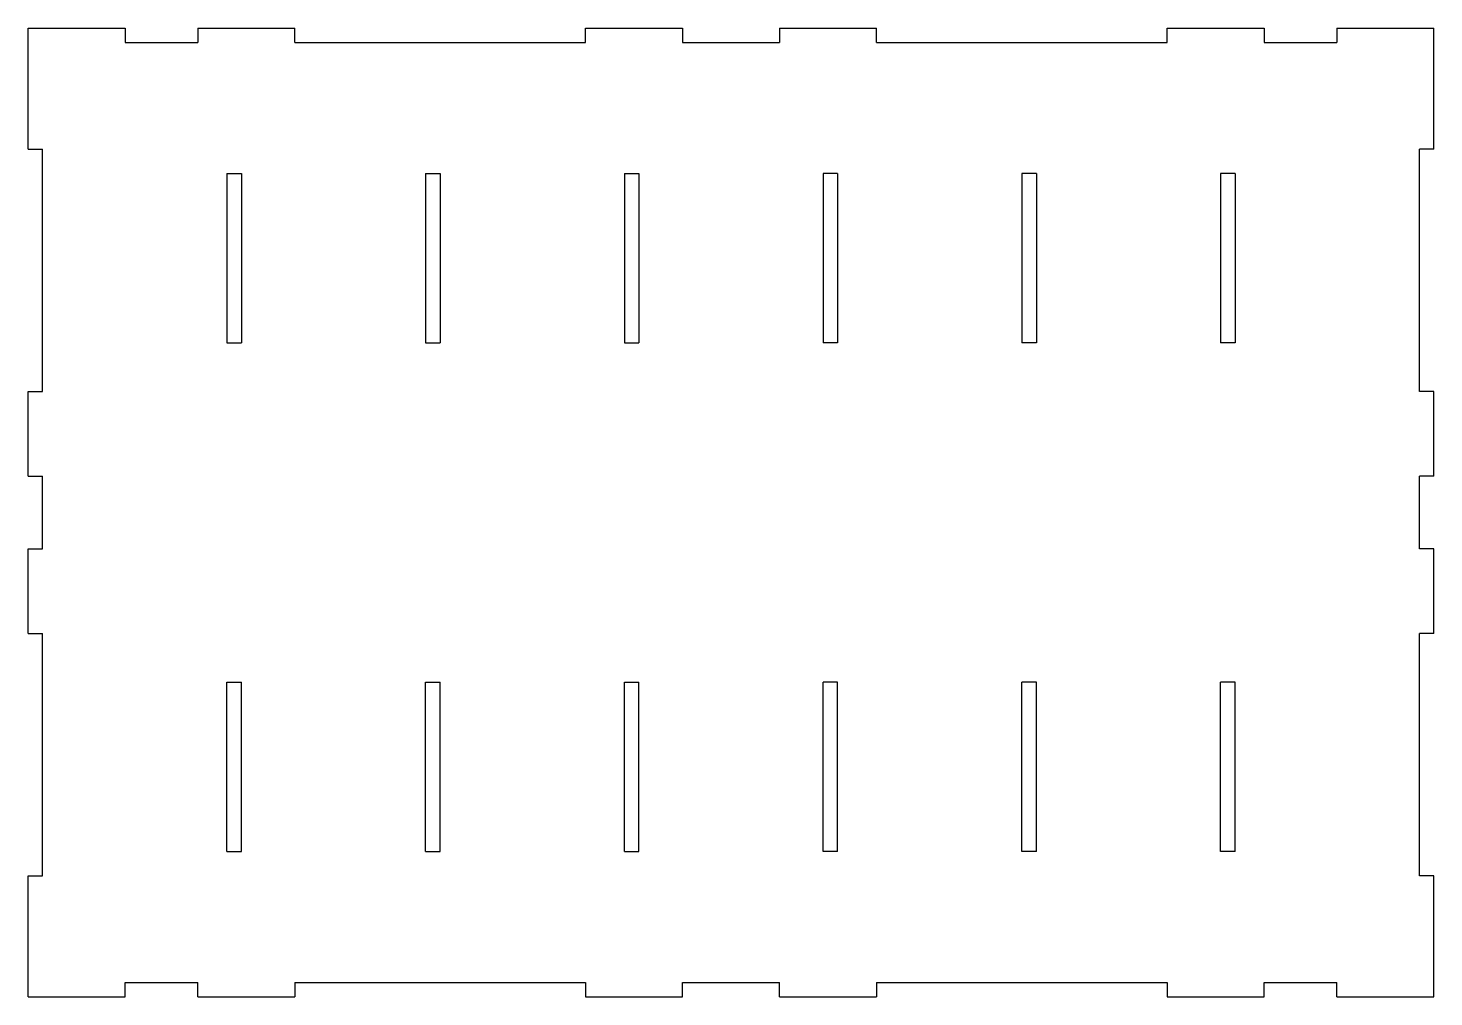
# Model space of a CAD drawing. Extents: x -145 to 145, y -100 to 100.
import ezdxf

# ---------------------------------------------------------------- set-up
doc = ezdxf.new("R2010")
doc.units = 0
doc.layers.add('VISIBLE', color=7, linetype='CONTINUOUS')

msp = doc.modelspace()

# ---------------------------------------------------------------- linework, layer by layer
at = {"layer": 'VISIBLE'}
for p, q in [((-145, 75), (-145, 100)), ((-145, 100), (-125, 100)), ((-125, 100), (-125, 97)), ((-110, 100), (-110, 97)), ((-110, 100), (-90, 100)), ((-90, 97), (-90, 100)), ((-30, 100), (-10, 100)), ((-30, 97), (-30, 100)), ((-10, 100), (-10, 97)), ((10, 100), (30, 100)), ((10, 100), (10, 97)), ((30, 97), (30, 100)), ((90, 97), (90, 100)), ((90, 100), (110, 100)), ((110, 100), (110, 97)), ((125, 100), (125, 97)), ((125, 100), (145, 100)), ((145, 75), (145, 100)), ((-125, 97), (-110, 97)), ((-90, 97), (-30, 97)), ((-10, 97), (10, 97)), ((30, 97), (90, 97)), ((110, 97), (125, 97)), ((-145, 75), (-142, 75)), ((-142, 25), (-142, 75)), ((145, 75), (142, 75)), ((142, 25), (142, 75)), ((-104, 70), (-104, 35)), ((-104, 70), (-101, 70)), ((-101, 70), (-101, 35)), ((-63, 70), (-63, 35)), ((-63, 70), (-60, 70)), ((-60, 70), (-60, 35)), ((-22, 70), (-22, 35)), ((-22, 70), (-19, 70)), ((-19, 70), (-19, 35)), ((19, 70), (19, 35)), ((22, 70), (19, 70)), ((22, 70), (22, 35)), ((63, 70), (60, 70)), ((60, 70), (60, 35)), ((63, 70), (63, 35)), ((104, 70), (101, 70)), ((101, 70), (101, 35)), ((104, 70), (104, 35)), ((-104, 35), (-101, 35)), ((-63, 35), (-60, 35)), ((-22, 35), (-19, 35)), ((22, 35), (19, 35)), ((63, 35), (60, 35)), ((104, 35), (101, 35)), ((-145, 25), (-142, 25)), ((-145, 7.5), (-145, 25)), ((145, 25), (142, 25)), ((145, 7.5), (145, 25)), ((-145, 7.5), (-142, 7.5)), ((-142, -7.5), (-142, 7.5)), ((145, 7.5), (142, 7.5)), ((142, -7.5), (142, 7.5)), ((-145, -25), (-145, -7.5)), ((-145, -7.5), (-142, -7.5)), ((145, -7.5), (142, -7.5)), ((145, -25), (145, -7.5)), ((-145, -25), (-142, -25)), ((-142, -75), (-142, -25)), ((-142, -75), (-142, -25)), ((142, -75), (142, -25)), ((145, -25), (142, -25)), ((-104, -35), (-101, -35)), ((-104, -70), (-104, -35)), ((-101, -70), (-101, -35)), ((-63, -70), (-63, -35)), ((-63, -35), (-60, -35)), ((-60, -70), (-60, -35)), ((-22, -35), (-19, -35)), ((-22, -70), (-22, -35)), ((-19, -70), (-19, -35)), ((22, -35), (19, -35)), ((19, -70), (19, -35)), ((22, -70), (22, -35)), ((63, -35), (60, -35)), ((60, -70), (60, -35)), ((63, -70), (63, -35)), ((101, -70), (101, -35)), ((104, -35), (101, -35)), ((104, -70), (104, -35)), ((-104, -70), (-101, -70)), ((-63, -70), (-60, -70)), ((-22, -70), (-19, -70)), ((22, -70), (19, -70)), ((63, -70), (60, -70)), ((104, -70), (101, -70)), ((-145, -100), (-145, -75)), ((-145, -75), (-142, -75)), ((145, -75), (142, -75)), ((145, -100), (145, -75)), ((-125, -97), (-110, -97)), ((-125, -100), (-125, -97)), ((-110, -100), (-110, -97)), ((-90, -97), (-30, -97)), ((-90, -97), (-90, -100)), ((-30, -97), (-30, -100)), ((-10, -97), (10, -97)), ((-10, -100), (-10, -97)), ((10, -100), (10, -97)), ((30, -97), (90, -97)), ((30, -97), (30, -100)), ((90, -97), (90, -100)), ((110, -97), (125, -97)), ((110, -100), (110, -97)), ((125, -100), (125, -97)), ((-145, -100), (-125, -100)), ((-110, -100), (-90, -100)), ((-30, -100), (-10, -100)), ((10, -100), (30, -100)), ((90, -100), (110, -100)), ((125, -100), (145, -100))]:
    msp.add_line(p, q, dxfattribs=at)

doc.saveas('drawing.dxf')
